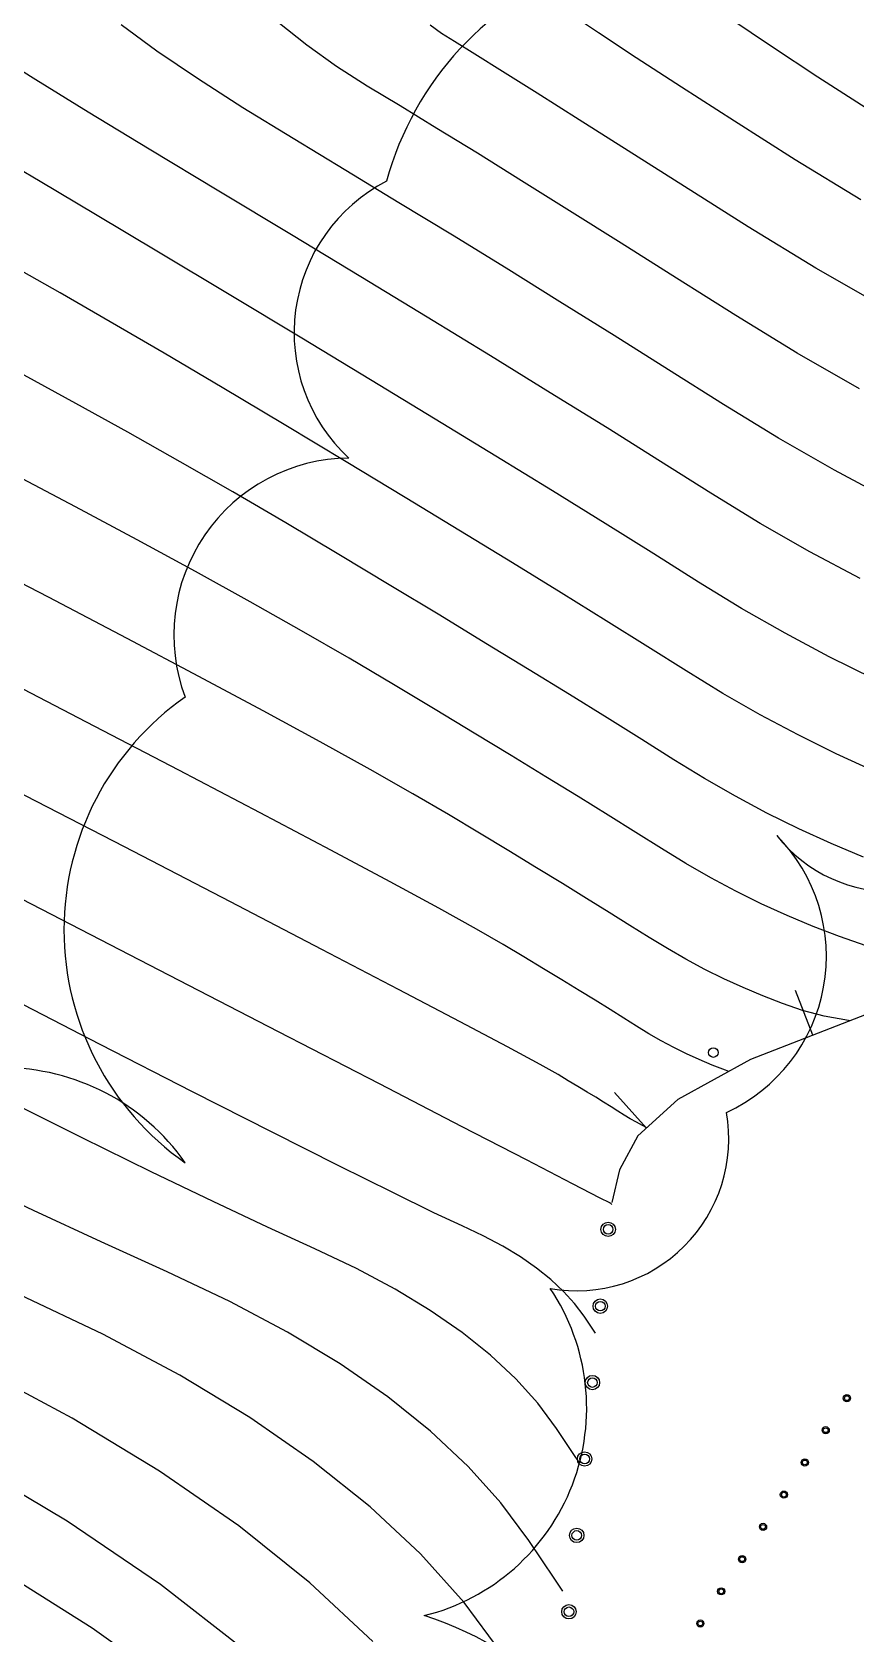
# Model space of a CAD drawing. Extents: x 351134 to 737836, y 2693212 to 3319468.
# Drawn here: x 483114 to 500276, y 3227556 to 3260922 of the extents above; entities that cross this region are included whole.
import ezdxf

# ---------------------------------------------------------------- set-up
doc = ezdxf.new("R2010")
doc.units = 0
doc.linetypes.add('0', pattern=[1, 1])
for name, color, linetype in [('00景观层', 10, 'CONTINUOUS'), ('01佛教小品', 2, 'CONTINUOUS'), ('01小品', 2, 'CONTINUOUS'), ('DGX', 8, 'CONTINUOUS'), ('地类界', 2, '0'), ('地貌3', 4, '0'), ('绿化', 3, 'CONTINUOUS')]:
    doc.layers.add(name, color=color, linetype=linetype)

msp = doc.modelspace()

# ---------------------------------------------------------------- linework, layer by layer
at = {"layer": '00景观层', "color": 1, "linetype": '0'}
for p, q in [((499376, 3240029, -544830), (499013, 3240960, -544830)), ((499376, 3240029, -544830), (499013, 3240960, -544830)), ((499376, 3240029, -544830), (499013, 3240960, -544830)), ((499376, 3240029, -544830), (499013, 3240960, -544830)), ((495916, 3238094, -544830), (495244, 3238834, -544830)), ((495916, 3238094, -544830), (495244, 3238834, -544830)), ((495916, 3238094, -544830), (495244, 3238834, -544830)), ((495916, 3238094, -544830), (495244, 3238834, -544830))]:
    msp.add_line(p, q, dxfattribs=at)
at = {"layer": '00景观层', "color": 1, "linetype": '0', "elevation": -348501}
msp.add_lwpolyline([(524531, 3246540), (518822, 3245221), (513338, 3243927), (508304, 3242685), (503945, 3241521), (500486, 3240461), (498077, 3239522), (496568, 3238687), (495735, 3237929), (495351, 3237224), (495193, 3236544)], dxfattribs=at)
msp.add_lwpolyline([(524531, 3246540), (518822, 3245221), (513338, 3243927), (508304, 3242685), (503945, 3241521), (500486, 3240461), (498077, 3239522), (496568, 3238687), (495735, 3237929), (495351, 3237224), (495193, 3236544)], dxfattribs=at)
msp.add_lwpolyline([(524531, 3246540), (518822, 3245221), (513338, 3243927), (508304, 3242685), (503945, 3241521), (500486, 3240461), (498077, 3239522), (496568, 3238687), (495735, 3237929), (495351, 3237224), (495193, 3236544)], dxfattribs=at)
msp.add_lwpolyline([(524531, 3246540), (518822, 3245221), (513338, 3243927), (508304, 3242685), (503945, 3241521), (500486, 3240461), (498077, 3239522), (496568, 3238687), (495735, 3237929), (495351, 3237224), (495193, 3236544)], dxfattribs=at)
at = {"layer": '00景观层', "color": 1, "linetype": '0'}
for centre, radius in [((497305, 3239666, -544830), 100), ((497305, 3239666, -544830), 100), ((497305, 3239666, -544830), 100), ((497305, 3239666, -544830), 100), ((495114, 3235984, -544830), 150), ((495114, 3235984, -544830), 150), ((495114, 3235984, -544830), 150), ((495114, 3235984, -544830), 150), ((495114, 3235984, -544830), 100), ((495114, 3235984, -544830), 100), ((495114, 3235984, -544830), 100), ((495114, 3235984, -544830), 100), ((494950, 3234384, -544830), 150), ((494950, 3234384, -544830), 150), ((494950, 3234384, -544830), 150), ((494950, 3234384, -544830), 150), ((494950, 3234384, -544830), 100), ((494950, 3234384, -544830), 100), ((494950, 3234384, -544830), 100), ((494950, 3234384, -544830), 100), ((494787, 3232793, -544830), 150), ((494787, 3232793, -544830), 150), ((494787, 3232793, -544830), 150), ((494787, 3232793, -544830), 150), ((494787, 3232793, -544830), 100), ((494787, 3232793, -544830), 100), ((494787, 3232793, -544830), 100), ((494787, 3232793, -544830), 100), ((500087, 3232467, -552317), 75), ((500087, 3232467, -552317), 75), ((500087, 3232467, -552317), 50), ((500087, 3232467, -552317), 50), ((499646, 3231800, -552317), 75), ((499646, 3231800, -552317), 75), ((499646, 3231800, -552317), 50), ((499646, 3231800, -552317), 50), ((494624, 3231201, -544830), 150), ((494624, 3231201, -544830), 150), ((494624, 3231201, -544830), 150), ((494624, 3231201, -544830), 150), ((494624, 3231201, -544830), 100), ((494624, 3231201, -544830), 100), ((494624, 3231201, -544830), 100), ((494624, 3231201, -544830), 100), ((499211, 3231129, -552317), 75), ((499211, 3231129, -552317), 75), ((499211, 3231129, -552317), 50), ((499211, 3231129, -552317), 50), ((498775, 3230458, -552317), 75), ((498775, 3230458, -552317), 75), ((498775, 3230458, -552317), 50), ((498775, 3230458, -552317), 50), ((498340, 3229786, -552317), 75), ((498340, 3229786, -552317), 75), ((498340, 3229786, -552317), 50), ((498340, 3229786, -552317), 50), ((494460, 3229609, -544830), 150), ((494460, 3229609, -544830), 150), ((494460, 3229609, -544830), 150), ((494460, 3229609, -544830), 150), ((494460, 3229609, -544830), 100), ((494460, 3229609, -544830), 100), ((494460, 3229609, -544830), 100), ((494460, 3229609, -544830), 100), ((497905, 3229115, -552317), 75), ((497905, 3229115, -552317), 75), ((497905, 3229115, -552317), 50), ((497905, 3229115, -552317), 50), ((497469, 3228444, -552317), 75), ((497469, 3228444, -552317), 75), ((497469, 3228444, -552317), 50), ((497469, 3228444, -552317), 50), ((494297, 3228018, -350974), 150), ((494297, 3228018, -350974), 150), ((494297, 3228018, -350974), 150), ((494297, 3228018, -350974), 150), ((494297, 3228018, -350974), 100), ((494297, 3228018, -350974), 100), ((494297, 3228018, -350974), 100), ((494297, 3228018, -350974), 100), ((497034, 3227773, -552317), 75), ((497034, 3227773, -552317), 75), ((497034, 3227773, -552317), 50), ((497034, 3227773, -552317), 50)]:
    msp.add_circle(centre, radius, dxfattribs=at)
at = {"layer": '00景观层', "color": 2, "linetype": '0'}
for centre, radius in [((500087, 3232467, -552317), 75), ((500087, 3232467, -552317), 75), ((500087, 3232467, -552317), 50), ((500087, 3232467, -552317), 50), ((499646, 3231800, -552317), 75), ((499646, 3231800, -552317), 75), ((499646, 3231800, -552317), 50), ((499646, 3231800, -552317), 50), ((499211, 3231129, -552317), 75), ((499211, 3231129, -552317), 75), ((499211, 3231129, -552317), 50), ((499211, 3231129, -552317), 50), ((498775, 3230458, -552317), 75), ((498775, 3230458, -552317), 75), ((498775, 3230458, -552317), 50), ((498775, 3230458, -552317), 50), ((498340, 3229786, -552317), 75), ((498340, 3229786, -552317), 75), ((498340, 3229786, -552317), 50), ((498340, 3229786, -552317), 50), ((497905, 3229115, -552317), 75), ((497905, 3229115, -552317), 75), ((497905, 3229115, -552317), 50), ((497905, 3229115, -552317), 50), ((497469, 3228444, -552317), 75), ((497469, 3228444, -552317), 75), ((497469, 3228444, -552317), 50), ((497469, 3228444, -552317), 50), ((497034, 3227773, -552317), 75), ((497034, 3227773, -552317), 75), ((497034, 3227773, -552317), 50), ((497034, 3227773, -552317), 50)]:
    msp.add_circle(centre, radius, dxfattribs=at)
at = {"layer": '01佛教小品', "color": 2, "linetype": '0'}
for centre, radius in [((500087, 3232467, -552317), 75), ((500087, 3232467, -552317), 50), ((499646, 3231800, -552317), 75), ((499646, 3231800, -552317), 50), ((499211, 3231129, -552317), 75), ((499211, 3231129, -552317), 50), ((498775, 3230458, -552317), 75), ((498775, 3230458, -552317), 50), ((498340, 3229786, -552317), 75), ((498340, 3229786, -552317), 50), ((497905, 3229115, -552317), 75), ((497905, 3229115, -552317), 50), ((497469, 3228444, -552317), 75), ((497469, 3228444, -552317), 50), ((497034, 3227773, -552317), 75), ((497034, 3227773, -552317), 50)]:
    msp.add_circle(centre, radius, dxfattribs=at)
at = {"layer": '01小品', "color": 2, "linetype": '0'}
for centre, radius in [((500087, 3232467, -552317), 75), ((500087, 3232467, -552317), 50), ((499646, 3231800, -552317), 75), ((499646, 3231800, -552317), 50), ((499211, 3231129, -552317), 75), ((499211, 3231129, -552317), 50), ((498775, 3230458, -552317), 75), ((498775, 3230458, -552317), 50), ((498340, 3229786, -552317), 75), ((498340, 3229786, -552317), 50), ((497905, 3229115, -552317), 75), ((497905, 3229115, -552317), 50), ((497469, 3228444, -552317), 75), ((497469, 3228444, -552317), 50), ((497034, 3227773, -552317), 75), ((497034, 3227773, -552317), 50)]:
    msp.add_circle(centre, radius, dxfattribs=at)
at = {"layer": 'DGX', "color": 8, "linetype": 'Continuous'}
for points in [[(500375, 3257426), (499010, 3258261), (497745, 3259066), (496640, 3259774), (495696, 3260387), (494911, 3260903), (494287, 3261323)], [(500567, 3259287), (499480, 3259984), (498515, 3260619), (497670, 3261192)], [(500862, 3255189), (499437, 3256005), (498030, 3256868), (496707, 3257706), (495534, 3258449), (494511, 3259096), (493637, 3259647), (492913, 3260102), (492339, 3260462), (491915, 3260726), (491640, 3260893), (491408, 3261066)]]:
    msp.add_lwpolyline(points, dxfattribs=at)
for points, elevation in [([(501011, 3251164), (499830, 3251794), (498665, 3252461), (497514, 3253167), (496374, 3253888), (495239, 3254601), (494110, 3255305), (492987, 3256001), (491869, 3256689), (490757, 3257368), (489651, 3258039), (488551, 3258702), (487504, 3259344), (486558, 3259952), (485714, 3260527), (484970, 3261069)], 25698), ([(500346, 3253491), (499051, 3254233), (497772, 3255017), (496540, 3255797), (495387, 3256525), (494310, 3257200), (493312, 3257824), (492391, 3258396), (491548, 3258915), (490783, 3259382), (490096, 3259798), (489456, 3260205), (488835, 3260649), (488232, 3261130)], 24698), ([(500363, 3249537), (499314, 3250096), (498278, 3250689), (497256, 3251317), (496207, 3251979), (495091, 3252676), (493909, 3253409), (492661, 3254178), (491347, 3254982), (489966, 3255821), (488519, 3256696), (487006, 3257606), (485552, 3258482), (484282, 3259255), (483195, 3259925), (482293, 3260491)], 26698), ([(500645, 3247450), (499716, 3247909), (498798, 3248398), (497892, 3248917), (496998, 3249466), (496067, 3250053), (495053, 3250686), (493956, 3251365), (492776, 3252091), (491512, 3252862), (490165, 3253680), (488735, 3254544), (487221, 3255455), (485747, 3256338), (484434, 3257122), (483282, 3257806), (482292, 3258391)], 27698), ([(500671, 3245520), (499865, 3245888), (499069, 3246282), (498282, 3246701), (497506, 3247145), (496740, 3247616), (495942, 3248119), (495074, 3248661), (494134, 3249243), (493122, 3249864), (492039, 3250526), (490885, 3251226), (489660, 3251967), (488363, 3252747), (487072, 3253518), (485865, 3254232), (484741, 3254889), (483701, 3255489), (482745, 3256032)], 28698), ([(500435, 3243735), (499756, 3244020), (499085, 3244326), (498421, 3244654), (497766, 3245003), (497120, 3245374), (496481, 3245765), (495817, 3246184), (495094, 3246636), (494311, 3247121), (493468, 3247638), (492567, 3248189), (491605, 3248773), (490584, 3249389), (489504, 3250039), (488397, 3250698), (487296, 3251342), (486200, 3251972), (485110, 3252588), (484026, 3253188), (482947, 3253775)], 29698), ([(500490, 3241887), (499934, 3242081), (499384, 3242292), (498841, 3242520), (498304, 3242765), (497774, 3243027), (497251, 3243306), (496734, 3243602), (496223, 3243915), (495692, 3244250), (495114, 3244611), (494488, 3244998), (493815, 3245412), (493094, 3245852), (492325, 3246319), (491509, 3246812), (490646, 3247331), (489722, 3247878), (488727, 3248453), (487659, 3249055), (486519, 3249686), (485306, 3250345), (484022, 3251032), (482665, 3251747)], 30698), ([(500144, 3240328), (500119, 3240331), (499611, 3240422), (499162, 3240545), (498745, 3240690), (498333, 3240849), (497926, 3241019), (497524, 3241203), (497127, 3241399), (496735, 3241608), (496347, 3241830), (495965, 3242064), (495567, 3242315), (495134, 3242586), (494665, 3242876), (494161, 3243186), (493621, 3243516), (493045, 3243865), (492434, 3244235), (491787, 3244624), (491047, 3245058), (490158, 3245563), (489118, 3246138), (487927, 3246785), (486587, 3247502), (485097, 3248289), (483456, 3249148), (481665, 3250077)], 31698), ([(497630, 3239274), (497555, 3239300), (497281, 3239405), (497011, 3239519), (496744, 3239641), (496479, 3239772), (496219, 3239911), (495961, 3240058), (495707, 3240214), (495443, 3240381), (495154, 3240561), (494843, 3240754), (494507, 3240960), (494148, 3241179), (493765, 3241412), (493359, 3241657), (492929, 3241916), (492373, 3242238), (491589, 3242673), (490576, 3243221), (489336, 3243883), (487868, 3244658), (486171, 3245546), (484247, 3246548), (482094, 3247663)], 32698), ([(495922, 3238100), (495832, 3238144), (495703, 3238213), (495575, 3238286), (495449, 3238364), (495318, 3238446), (495175, 3238536), (495020, 3238631), (494854, 3238734), (494675, 3238842), (494485, 3238958), (494284, 3239080), (494070, 3239208), (493698, 3239418), (493019, 3239783), (492035, 3240304), (490745, 3240982), (489148, 3241815), (487246, 3242804), (485038, 3243949), (482523, 3245249)], 33698), ([(495188, 3236504), (495186, 3236506), (495183, 3236510), (495180, 3236514), (495176, 3236517), (495171, 3236521), (495166, 3236524), (495161, 3236527), (495155, 3236531), (495148, 3236534), (494951, 3236635), (494373, 3236934), (493413, 3237429), (492073, 3238122), (490351, 3239012), (488249, 3240098), (485765, 3241382), (482900, 3242863)], 34698), ([(494849, 3233821), (494611, 3234172), (494416, 3234436), (494186, 3234691), (493921, 3234938), (493621, 3235178), (493287, 3235409), (492918, 3235633), (492514, 3235848), (492076, 3236056), (491486, 3236331), (490630, 3236748), (489506, 3237306), (488115, 3238007), (486457, 3238851), (484531, 3239836), (482339, 3240963)], 35698), ([(487519, 3227237), (485790, 3228586), (483845, 3229904), (481683, 3231190), (479306, 3232445), (476712, 3233668), (474162, 3234808), (471914, 3235816), (469968, 3236692), (468324, 3237435), (466982, 3238046), (465942, 3238524), (465205, 3238869), (464770, 3239082), (464490, 3239237), (464307, 3239351)], 40698), ([(494509, 3231136), (494429, 3231254), (494037, 3231839), (493649, 3232362), (493192, 3232869), (492666, 3233360), (492072, 3233835), (491408, 3234294), (490675, 3234738), (489874, 3235166), (489003, 3235578), (488021, 3236026), (486886, 3236561), (485598, 3237184), (484157, 3237893), (482562, 3238690)], 36698), ([(494170, 3228449), (494003, 3228697), (493462, 3229506), (492882, 3230288), (492198, 3231046), (491412, 3231781), (490522, 3232492), (489529, 3233180), (488432, 3233844), (487233, 3234484), (485930, 3235101), (484557, 3235722), (483143, 3236375), (481691, 3237061)], 37698), ([(485868, 3226608), (484369, 3227680), (482636, 3228768), (480668, 3229871), (478466, 3230989), (476030, 3232122), (473621, 3233195), (471499, 3234132), (469664, 3234933), (468117, 3235598), (466858, 3236127), (465886, 3236520), (465881, 3236522)], 41698), ([(492888, 3227172), (492115, 3228213), (491205, 3229223), (490157, 3230202), (488972, 3231149), (487649, 3232065), (486190, 3232949), (484592, 3233802), (482858, 3234623)], 38698), ([(490211, 3227401), (488902, 3228623), (487422, 3229806), (485770, 3230950), (483947, 3232054), (481952, 3233119)], 39698)]:
    msp.add_lwpolyline(points, dxfattribs=dict(at, elevation=elevation))
at = {"layer": '地类界', "color": 1, "linetype": '0'}
for centre, radius in [((495114, 3235984, -544830), 150), ((495114, 3235984, -544830), 150), ((495114, 3235984, -544830), 150), ((495114, 3235984, -544830), 150), ((495114, 3235984, -544830), 100), ((495114, 3235984, -544830), 100), ((495114, 3235984, -544830), 100), ((495114, 3235984, -544830), 100), ((494950, 3234384, -544830), 150), ((494950, 3234384, -544830), 150), ((494950, 3234384, -544830), 150), ((494950, 3234384, -544830), 150), ((494950, 3234384, -544830), 100), ((494950, 3234384, -544830), 100), ((494950, 3234384, -544830), 100), ((494950, 3234384, -544830), 100), ((494787, 3232793, -544830), 150), ((494787, 3232793, -544830), 150), ((494787, 3232793, -544830), 150), ((494787, 3232793, -544830), 150), ((494787, 3232793, -544830), 100), ((494787, 3232793, -544830), 100), ((494787, 3232793, -544830), 100), ((494787, 3232793, -544830), 100), ((500087, 3232467, -552317), 75), ((500087, 3232467, -552317), 75), ((500087, 3232467, -552317), 50), ((500087, 3232467, -552317), 50), ((499646, 3231800, -552317), 75), ((499646, 3231800, -552317), 75), ((499646, 3231800, -552317), 50), ((499646, 3231800, -552317), 50), ((494624, 3231201, -544830), 150), ((494624, 3231201, -544830), 150), ((494624, 3231201, -544830), 150), ((494624, 3231201, -544830), 150), ((494624, 3231201, -544830), 100), ((494624, 3231201, -544830), 100), ((494624, 3231201, -544830), 100), ((494624, 3231201, -544830), 100), ((499211, 3231129, -552317), 75), ((499211, 3231129, -552317), 75), ((499211, 3231129, -552317), 50), ((499211, 3231129, -552317), 50), ((498775, 3230458, -552317), 75), ((498775, 3230458, -552317), 75), ((498775, 3230458, -552317), 50), ((498775, 3230458, -552317), 50), ((498340, 3229786, -552317), 75), ((498340, 3229786, -552317), 75), ((498340, 3229786, -552317), 50), ((498340, 3229786, -552317), 50), ((494460, 3229609, -544830), 150), ((494460, 3229609, -544830), 150), ((494460, 3229609, -544830), 150), ((494460, 3229609, -544830), 150), ((494460, 3229609, -544830), 100), ((494460, 3229609, -544830), 100), ((494460, 3229609, -544830), 100), ((494460, 3229609, -544830), 100), ((497905, 3229115, -552317), 75), ((497905, 3229115, -552317), 75), ((497905, 3229115, -552317), 50), ((497905, 3229115, -552317), 50), ((497469, 3228444, -552317), 75), ((497469, 3228444, -552317), 75), ((497469, 3228444, -552317), 50), ((497469, 3228444, -552317), 50), ((494297, 3228018, -350974), 150), ((494297, 3228018, -350974), 150), ((494297, 3228018, -350974), 150), ((494297, 3228018, -350974), 150), ((494297, 3228018, -350974), 100), ((494297, 3228018, -350974), 100), ((494297, 3228018, -350974), 100), ((494297, 3228018, -350974), 100), ((497034, 3227773, -552317), 75), ((497034, 3227773, -552317), 75), ((497034, 3227773, -552317), 50), ((497034, 3227773, -552317), 50)]:
    msp.add_circle(centre, radius, dxfattribs=at)
at = {"layer": '地貌3', "color": 1, "linetype": '0'}
for p, q in [((499376, 3240029, -544830), (499013, 3240960, -544830)), ((499376, 3240029, -544830), (499013, 3240960, -544830)), ((499376, 3240029, -544830), (499013, 3240960, -544830)), ((499376, 3240029, -544830), (499013, 3240960, -544830)), ((495916, 3238094, -544830), (495244, 3238834, -544830)), ((495916, 3238094, -544830), (495244, 3238834, -544830)), ((495916, 3238094, -544830), (495244, 3238834, -544830)), ((495916, 3238094, -544830), (495244, 3238834, -544830))]:
    msp.add_line(p, q, dxfattribs=at)
at = {"layer": '地貌3', "color": 1, "linetype": '0', "elevation": -348501}
msp.add_lwpolyline([(524531, 3246540), (518822, 3245221), (513338, 3243927), (508304, 3242685), (503945, 3241521), (500486, 3240461), (498077, 3239522), (496568, 3238687), (495735, 3237929), (495351, 3237224), (495193, 3236544)], dxfattribs=at)
msp.add_lwpolyline([(524531, 3246540), (518822, 3245221), (513338, 3243927), (508304, 3242685), (503945, 3241521), (500486, 3240461), (498077, 3239522), (496568, 3238687), (495735, 3237929), (495351, 3237224), (495193, 3236544)], dxfattribs=at)
msp.add_lwpolyline([(524531, 3246540), (518822, 3245221), (513338, 3243927), (508304, 3242685), (503945, 3241521), (500486, 3240461), (498077, 3239522), (496568, 3238687), (495735, 3237929), (495351, 3237224), (495193, 3236544)], dxfattribs=at)
msp.add_lwpolyline([(524531, 3246540), (518822, 3245221), (513338, 3243927), (508304, 3242685), (503945, 3241521), (500486, 3240461), (498077, 3239522), (496568, 3238687), (495735, 3237929), (495351, 3237224), (495193, 3236544)], dxfattribs=at)
at = {"layer": '地貌3', "color": 1, "linetype": '0'}
msp.add_circle((497305, 3239666, -544830), 100, dxfattribs=at)
msp.add_circle((497305, 3239666, -544830), 100, dxfattribs=at)
msp.add_circle((497305, 3239666, -544830), 100, dxfattribs=at)
msp.add_circle((497305, 3239666, -544830), 100, dxfattribs=at)
at = {"layer": '绿化', "linetype": 'Continuous', "elevation": -355302, "flags": 128}
for points in [[(535860, 3260173, 0.520567), (528519, 3261221, 0.520567), (523012, 3255980, 0.520567), (519603, 3258600, 0.520567), (514884, 3262007, 0.520567), (512524, 3262794, 0.520567), (500724, 3261483, 0.520567), (490498, 3257814, 0.520567), (489712, 3252049, 0.520567), (486303, 3247069, 0.520567), (486303, 3237372, 0.520567), (478699, 3237372, 0.520567)], [(494956, 3215883, 0.520567), (491285, 3227938, 0.520567), (493907, 3234752, 0.520567), (497578, 3238421, 0.520567), (498627, 3244186, 0.520567), (503609, 3244448, 0.520567), (506755, 3244973, 0.520567), (516981, 3247593, 0.520567), (518555, 3250476, 0.520567), (524061, 3250738, 0.520567), (528781, 3251786, 0.520567), (534549, 3251786, 0.520567)]]:
    msp.add_lwpolyline(points, format="xyb", dxfattribs=at)

doc.saveas('drawing.dxf')
